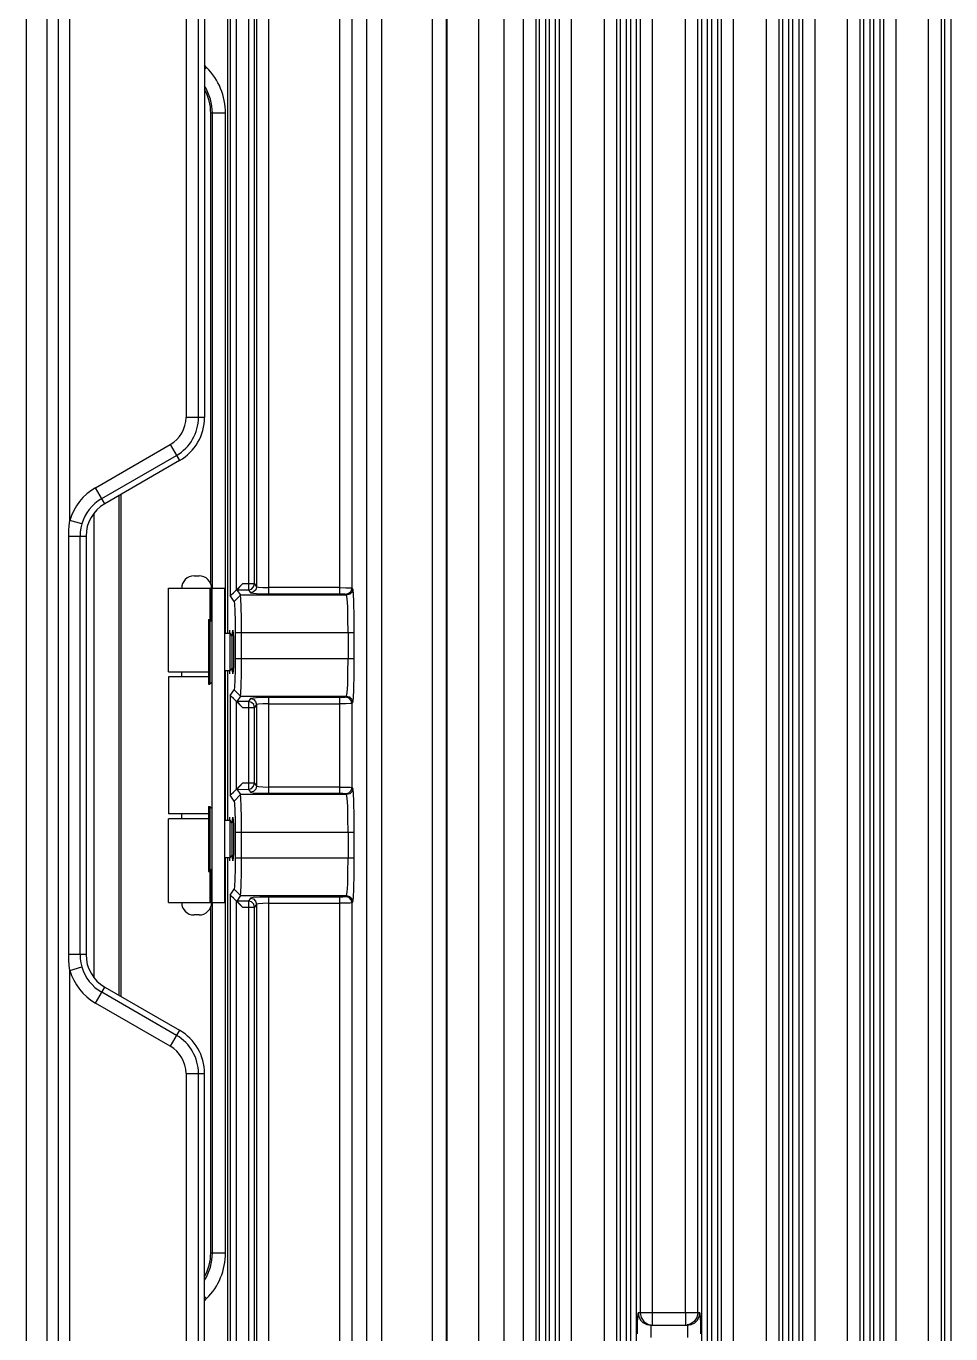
# Model space of a CAD drawing. Header units: millimetres. Extents: x -3132 to 28633, y 682 to 5849.
# Drawn here: x 23736.6 to 23810.7, y 2658.5 to 2763.4 of the extents above; entities that cross this region are included whole.
import ezdxf

# ---------------------------------------------------------------- set-up
doc = ezdxf.new("R2010")
doc.units = ezdxf.units.MM

# ---------------------------------------------------------------- blocks, each defined once
blk = doc.blocks.new('rtjg')
at = {"linetype": 'Continuous'}
for p, q in [((18416.76, 2753.42), (18416.76, 1774.2)), ((18415.09, 2752.42), (18415.09, 1775.2)), ((18417.67, 1775.24), (18417.67, 2752.38)), ((18442.39, 2659.79), (18442.39, 1966.32)), ((18443.62, 1965.24), (18443.62, 2659.79)), ((18431.44, 2611.8), (18431.44, 2395.82)), ((18418.59, 2401.86), (18418.59, 2605.76)), ((18431.96, 2396.3), (18431.96, 2569.08)), ((18432.91, 2567.1), (18432.91, 2396.28)), ((18433.41, 2396.78), (18433.41, 2566.61)), ((18433.56, 2566.49), (18433.56, 2396.54)), ((18434.56, 2395.97), (18434.56, 2565.94)), ((18440.22, 2566.12), (18440.22, 2395.97)), ((18451.39, 1961.97), (18451.39, 2565.63)), ((18441.22, 2396.44), (18441.22, 2565.17)), ((18447.66, 2329.38), (18447.66, 2560.47)), ((18448.77, 2560.47), (18448.77, 2329.38)), ((18448.82, 2560.47), (18448.82, 2329.38)), ((18461.45, 2552.7), (18461.45, 2277.94)), ((18462.45, 2277.94), (18462.45, 2552.7)), ((18471.82, 2277.94), (18471.82, 2552.72)), ((18474.45, 2277.94), (18474.45, 2552.7)), ((18475.45, 2552.7), (18475.45, 2277.94)), ((18477.33, 2552.7), (18477.33, 2277.94)), ((18478.32, 2552.72), (18478.32, 2277.94)), ((18480.95, 2277.94), (18480.95, 2552.7)), ((18481.95, 2552.7), (18481.95, 2277.94)), ((18483.83, 2552.7), (18483.83, 2277.94)), ((18484.82, 2552.72), (18484.82, 2277.94)), ((18487.45, 2277.94), (18487.45, 2552.7)), ((18488.45, 2552.7), (18488.45, 2277.94)), ((18427.91, 2551.5), (18427.91, 2410.12)), ((18428.91, 2410.12), (18428.91, 2551.5)), ((18454.95, 2550.7), (18454.95, 1976.9)), ((18455.95, 2550.7), (18455.95, 1976.92)), ((18457.83, 2550.7), (18457.83, 2275.76)), ((18458.83, 2275.76), (18458.82, 2550.72)), ((18453.39, 2548.07), (18453.39, 1979.55)), ((18462.73, 2546.24), (18462.73, 2282.63)), ((18463.23, 2282.63), (18463.23, 2546.24)), ((18463.54, 2546.24), (18463.54, 2282.63)), ((18464.04, 2282.63), (18464.04, 2546.24)), ((18469.23, 2546.24), (18469.23, 2282.63)), ((18469.73, 2282.63), (18469.73, 2546.24)), ((18470.04, 2546.24), (18470.04, 2282.63)), ((18470.54, 2282.63), (18470.54, 2546.24)), ((18475.73, 2546.24), (18475.73, 2282.63)), ((18476.23, 2546.24), (18476.23, 2282.63)), ((18476.54, 2546.24), (18476.54, 2282.63)), ((18477.04, 2546.24), (18477.04, 2282.63)), ((18482.23, 2546.24), (18482.23, 2282.63)), ((18482.73, 2546.24), (18482.73, 2282.63)), ((18483.04, 2546.24), (18483.04, 2282.63)), ((18483.54, 2546.24), (18483.54, 2282.63)), ((18488.73, 2546.24), (18488.73, 2282.63)), ((18489.23, 2546.24), (18489.23, 2282.63)), ((18456.23, 2544.24), (18456.23, 1983.38)), ((18456.73, 2544.24), (18456.73, 1983.38)), ((18457.04, 2544.24), (18457.04, 2275.52)), ((18457.54, 2275.52), (18457.54, 2544.24)), ((18470.83, 2491.57), (18470.83, 2336.05)), ((18467.95, 2338.31), (18467.95, 2490.31)), ((18464.33, 2489.31), (18464.33, 2338.31)), ((18465.32, 2337.31), (18465.32, 2489.31)), ((18468.95, 2338.31), (18468.95, 2489.31)), ((18431.25, 2392.81), (18431.25, 2450.51)), ((18429.39, 2444.63), (18429.39, 2410.12)), ((18429.56, 2438.18), (18429.39, 2438.36)), ((18429.39, 2438.01), (18429.56, 2438.18)), ((18429.89, 2396.75), (18429.89, 2434.51)), ((18431.08, 2434.51), (18429.89, 2434.51)), ((18430.03, 2396.41), (18430.03, 2434.51)), ((18431.08, 2392.81), (18431.08, 2434.51)), ((18429.39, 2410.12), (18427.91, 2410.12)), ((18420.65, 2404.47), (18426.65, 2407.94)), ((18421.15, 2403.61), (18427.15, 2407.07)), ((18426.65, 2407.94), (18427.39, 2406.65)), ((18427.39, 2406.65), (18421.39, 2403.19)), ((18421.39, 2403.19), (18420.65, 2404.47)), ((18422.67, 2403.93), (18422.67, 2363.69)), ((18422.53, 2403.85), (18422.53, 2363.77)), ((18419.55, 2401.58), (18418.59, 2401.86)), ((18420.53, 2365.2), (18420.53, 2402.42)), ((18418.5, 2367.03), (18418.5, 2400.59)), ((18418.5, 2400.59), (18419.89, 2400.59)), ((18419.41, 2367.03), (18419.41, 2400.59)), ((18419.89, 2400.59), (18419.89, 2367.03)), ((18428.56, 2397.41), (18428.96, 2397.41)), ((18431.96, 2396.3), (18432.44, 2396.78)), ((18433.41, 2396.78), (18432.44, 2396.78)), ((18433.41, 2396.78), (18433.56, 2396.54)), ((18426.51, 2389.71), (18426.51, 2396.41)), ((18426.51, 2396.41), (18429.85, 2396.41)), ((18429.85, 2393.87), (18429.85, 2396.41)), ((18429.85, 2396.41), (18429.96, 2396.41)), ((18429.96, 2393.76), (18429.96, 2396.41)), ((18429.96, 2396.41), (18431.01, 2396.41)), ((18430.01, 2371.21), (18430.01, 2396.41)), ((18431.01, 2371.21), (18431.01, 2396.41)), ((18431.76, 2395.35), (18431.44, 2395.82)), ((18431.76, 2395.35), (18432.27, 2395.86)), ((18431.98, 2396.29), (18432.27, 2395.86)), ((18431.98, 2396.29), (18432.91, 2396.28)), ((18440.78, 2395.86), (18432.27, 2395.86)), ((18432.91, 2396.28), (18433.07, 2396.05)), ((18440.22, 2396.47), (18434.56, 2396.47)), ((18434.56, 2395.97), (18440.22, 2395.97)), ((18440.73, 2395.94), (18440.78, 2395.86)), ((18441.28, 2396.35), (18441.22, 2396.44)), ((18429.71, 2393.91), (18429.71, 2388.71)), ((18429.71, 2393.91), (18429.81, 2393.91)), ((18429.81, 2393.91), (18429.81, 2388.71)), ((18429.81, 2393.91), (18430.01, 2393.71)), ((18431.01, 2392.81), (18431.46, 2392.81)), ((18431.41, 2392.81), (18431.41, 2393.06)), ((18431.46, 2389.81), (18431.46, 2392.81)), ((18431.6, 2392.58), (18431.46, 2392.81)), ((18431.6, 2392.58), (18431.7, 2392.75)), ((18431.6, 2390.04), (18431.6, 2392.58)), ((18431.65, 2393.03), (18431.66, 2393.06)), ((18431.69, 2392.82), (18431.71, 2392.43)), ((18431.84, 2392.86), (18431.84, 2390.76)), ((18431.84, 2392.86), (18441.4, 2392.86)), ((18432.35, 2390.76), (18432.35, 2392.86)), ((18440.9, 2392.86), (18440.9, 2390.76)), ((18441.4, 2390.76), (18441.4, 2392.86)), ((18441.4, 2390.76), (18431.84, 2390.76)), ((18426.51, 2389.71), (18429.71, 2389.71)), ((18426.51, 2389.31), (18426.51, 2378.31)), ((18429.71, 2389.31), (18426.51, 2389.31)), ((18427.56, 2389.31), (18427.56, 2389.71)), ((18431.01, 2389.81), (18431.46, 2389.81)), ((18431.08, 2377.81), (18431.08, 2389.81)), ((18431.25, 2377.81), (18431.25, 2389.81)), ((18431.41, 2389.56), (18431.41, 2389.81)), ((18431.6, 2390.04), (18431.46, 2389.81)), ((18431.6, 2390.04), (18431.7, 2389.87)), ((18431.63, 2389.81), (18431.62, 2390)), ((18431.65, 2389.59), (18431.63, 2389.81)), ((18431.66, 2389.56), (18431.65, 2389.59)), ((18431.67, 2389.59), (18431.66, 2389.56)), ((18429.71, 2388.71), (18429.81, 2388.71)), ((18429.81, 2388.71), (18430.01, 2388.91)), ((18431.44, 2387.8), (18431.76, 2388.27)), ((18431.76, 2388.27), (18432.27, 2387.76)), ((18431.44, 2387.8), (18431.44, 2379.82)), ((18431.96, 2380.3), (18431.96, 2387.32)), ((18432.44, 2386.84), (18431.96, 2387.32)), ((18432.27, 2387.76), (18431.99, 2387.33)), ((18432.91, 2387.33), (18431.99, 2387.33)), ((18432.27, 2387.76), (18440.78, 2387.76)), ((18433.07, 2387.57), (18432.91, 2387.33)), ((18432.91, 2387.33), (18432.91, 2387.26)), ((18433.56, 2387.08), (18433.41, 2386.84)), ((18433.56, 2387.08), (18433.56, 2380.54)), ((18434.56, 2379.97), (18434.56, 2387.65)), ((18440.22, 2387.65), (18434.56, 2387.65)), ((18434.56, 2387.15), (18440.22, 2387.15)), ((18440.22, 2387.65), (18440.22, 2379.97)), ((18440.78, 2387.76), (18440.73, 2387.67)), ((18441.22, 2387.18), (18441.28, 2387.27)), ((18441.22, 2380.44), (18441.22, 2387.18)), ((18432.44, 2386.84), (18433.41, 2386.84)), ((18433.41, 2380.78), (18433.41, 2386.84)), ((18431.96, 2380.3), (18432.44, 2380.78)), ((18433.41, 2380.78), (18432.44, 2380.78)), ((18433.41, 2380.78), (18433.56, 2380.54)), ((18431.76, 2379.35), (18431.44, 2379.82)), ((18431.76, 2379.35), (18432.27, 2379.86)), ((18431.98, 2380.29), (18432.27, 2379.86)), ((18431.98, 2380.29), (18432.91, 2380.28)), ((18440.78, 2379.86), (18432.27, 2379.86)), ((18432.91, 2380.28), (18433.07, 2380.05)), ((18440.22, 2380.47), (18434.56, 2380.47)), ((18434.56, 2379.97), (18440.22, 2379.97)), ((18440.73, 2379.94), (18440.78, 2379.86)), ((18441.28, 2380.35), (18441.22, 2380.44)), ((18429.71, 2378.91), (18429.71, 2373.71)), ((18429.71, 2378.91), (18429.81, 2378.91)), ((18429.81, 2378.91), (18429.81, 2373.71)), ((18429.81, 2378.91), (18430.01, 2378.71)), ((18429.71, 2378.31), (18426.51, 2378.31)), ((18426.51, 2371.21), (18426.51, 2377.91)), ((18429.71, 2377.91), (18426.51, 2377.91)), ((18427.56, 2377.91), (18427.56, 2378.31)), ((18431.01, 2377.81), (18431.46, 2377.81)), ((18431.41, 2377.81), (18431.41, 2378.06)), ((18431.46, 2374.81), (18431.46, 2377.81)), ((18431.6, 2377.58), (18431.46, 2377.81)), ((18431.6, 2377.58), (18431.7, 2377.75)), ((18431.65, 2378.03), (18431.66, 2378.06)), ((18431.69, 2377.82), (18431.71, 2377.43)), ((18431.6, 2375.04), (18431.6, 2377.58)), ((18431.84, 2376.86), (18431.84, 2374.76)), ((18431.84, 2376.86), (18441.4, 2376.86)), ((18432.35, 2374.76), (18432.35, 2376.86)), ((18440.9, 2376.86), (18440.9, 2374.76)), ((18441.4, 2374.76), (18441.4, 2376.86)), ((18431.01, 2374.81), (18431.46, 2374.81)), ((18431.08, 2343.11), (18431.08, 2374.81)), ((18431.25, 2273.11), (18431.25, 2374.81)), ((18431.41, 2374.56), (18431.41, 2374.81)), ((18431.6, 2375.04), (18431.46, 2374.81)), ((18431.6, 2375.04), (18431.7, 2374.87)), ((18431.63, 2374.81), (18431.62, 2375)), ((18431.65, 2374.59), (18431.63, 2374.81)), ((18431.66, 2374.56), (18431.65, 2374.59)), ((18431.67, 2374.59), (18431.66, 2374.56)), ((18441.4, 2374.76), (18431.84, 2374.76)), ((18429.71, 2373.71), (18429.81, 2373.71)), ((18429.81, 2373.71), (18430.01, 2373.91)), ((18429.85, 2371.21), (18429.85, 2373.75)), ((18429.96, 2371.21), (18429.96, 2373.86)), ((18431.44, 2371.8), (18431.76, 2372.27)), ((18431.44, 2371.8), (18431.44, 2155.82)), ((18431.76, 2372.27), (18432.27, 2371.76)), ((18432.27, 2371.76), (18431.99, 2371.33)), ((18432.27, 2371.76), (18440.78, 2371.76)), ((18433.07, 2371.57), (18432.91, 2371.33)), ((18434.56, 2155.97), (18434.56, 2371.65)), ((18440.22, 2371.65), (18434.56, 2371.65)), ((18440.22, 2371.65), (18440.22, 2155.97)), ((18440.78, 2371.76), (18440.73, 2371.67)), ((18426.51, 2371.21), (18429.85, 2371.21)), ((18429.96, 2371.21), (18429.85, 2371.21)), ((18429.89, 2343.11), (18429.89, 2370.87)), ((18429.96, 2371.21), (18431.01, 2371.21)), ((18430.03, 2343.11), (18430.03, 2371.21)), ((18431.96, 2156.3), (18431.96, 2371.32)), ((18432.44, 2370.84), (18431.96, 2371.32)), ((18432.91, 2371.33), (18431.99, 2371.33)), ((18432.44, 2370.84), (18433.41, 2370.84)), ((18433.56, 2371.08), (18433.41, 2370.84)), ((18433.41, 2156.78), (18433.41, 2370.84)), ((18433.56, 2371.08), (18433.56, 2156.54)), ((18434.56, 2371.15), (18440.22, 2371.15)), ((18441.22, 2371.18), (18441.28, 2371.27)), ((18441.22, 2156.44), (18441.22, 2371.18)), ((18428.96, 2370.21), (18428.56, 2370.21)), ((18419.89, 2367.03), (18418.5, 2367.03)), ((18418.59, 2365.76), (18419.55, 2366.04)), ((18418.59, 2161.86), (18418.59, 2365.76)), ((18420.65, 2363.14), (18421.39, 2364.43)), ((18427.15, 2360.55), (18421.15, 2364.01)), ((18421.39, 2364.43), (18427.39, 2360.96)), ((18426.65, 2359.68), (18420.65, 2363.14)), ((18427.39, 2360.96), (18426.65, 2359.68)), ((18427.91, 2357.5), (18427.91, 2170.12)), ((18427.91, 2357.5), (18429.39, 2357.5)), ((18428.91, 2170.12), (18428.91, 2357.5)), ((18429.39, 2278.99), (18429.39, 2357.5)), ((18429.89, 2343.11), (18431.08, 2343.11)), ((18429.56, 2339.44), (18429.39, 2339.61)), ((18429.39, 2339.26), (18429.56, 2339.44)), ((18464.14, 2337.91), (18464.17, 2338.31)), ((18469.11, 2338.31), (18464.17, 2338.31)), ((18464.94, 2337.39), (18465.18, 2337.34)), ((18465.17, 2337.31), (18465.17, 2336.31)), ((18465.17, 2337.31), (18468.11, 2337.31)), ((18467.95, 2337.39), (18467.95, 2337.31)), ((18468.33, 2337.39), (18468.1, 2337.34)), ((18468.11, 2337.31), (18468.11, 2336.31)), ((18469.17, 2337.04), (18469.17, 2336.62))]:
    blk.add_line(p, q, dxfattribs=at)
for points in [[(18418.5, 2400.59), (18418.51, 2401.02), (18418.54, 2401.45), (18418.59, 2401.86)], [(18419.55, 2401.58), (18419.47, 2401.25), (18419.42, 2400.92), (18419.41, 2400.59)], [(18432.44, 2396.78), (18432.22, 2396.55), (18432.05, 2396.37), (18431.98, 2396.28)], [(18432.91, 2396.28), (18433.15, 2396.35), (18433.33, 2396.53), (18433.41, 2396.78)], [(18433.56, 2396.54), (18433.5, 2396.3), (18433.32, 2396.12), (18433.07, 2396.05)], [(18433.56, 2396.54), (18433.71, 2396.51), (18434.07, 2396.48), (18434.56, 2396.47)], [(18431.44, 2395.82), (18431.53, 2395.89), (18431.71, 2396.06), (18431.96, 2396.3)], [(18432.35, 2392.86), (18432.35, 2394), (18432.33, 2394.93), (18432.3, 2395.58), (18432.27, 2395.86)], [(18433.07, 2396.05), (18433.28, 2396.01), (18433.83, 2395.98), (18434.56, 2395.97)], [(18440.22, 2396.47), (18440.71, 2396.46), (18441.08, 2396.45), (18441.22, 2396.44)], [(18440.22, 2395.97), (18440.47, 2395.97), (18440.65, 2395.96), (18440.73, 2395.94)], [(18440.73, 2395.94), (18440.97, 2396.01), (18441.15, 2396.19), (18441.22, 2396.44)], [(18441.28, 2396.35), (18441.22, 2396.11), (18441.04, 2395.93), (18440.78, 2395.86)], [(18440.9, 2392.86), (18440.89, 2393.97), (18440.87, 2394.92), (18440.83, 2395.58), (18440.78, 2395.86)], [(18441.4, 2392.86), (18441.39, 2394.14), (18441.36, 2395.26), (18441.33, 2396.04), (18441.28, 2396.35)], [(18431.76, 2395.35), (18431.79, 2395.15), (18431.82, 2394.59), (18431.84, 2393.77), (18431.84, 2392.86)], [(18431.62, 2392.57), (18431.63, 2392.83), (18431.65, 2393.03)], [(18431.66, 2393.06), (18431.67, 2393.03), (18431.69, 2392.82)], [(18431.71, 2392.43), (18431.72, 2391.89), (18431.72, 2391.31)], [(18431.72, 2391.31), (18431.72, 2390.71), (18431.71, 2390.18)], [(18431.84, 2390.76), (18431.84, 2389.88), (18431.82, 2389.07), (18431.79, 2388.49), (18431.76, 2388.27)], [(18432.27, 2387.76), (18432.3, 2388), (18432.33, 2388.62), (18432.35, 2389.58), (18432.35, 2390.76)], [(18440.78, 2387.76), (18440.83, 2388.03), (18440.87, 2388.69), (18440.89, 2389.65), (18440.9, 2390.76)], [(18441.28, 2387.27), (18441.33, 2387.58), (18441.36, 2388.34), (18441.39, 2389.46), (18441.4, 2390.76)], [(18431.71, 2390.18), (18431.69, 2389.79), (18431.67, 2389.59)], [(18431.96, 2387.32), (18431.71, 2387.56), (18431.53, 2387.73), (18431.44, 2387.8)], [(18431.99, 2387.33), (18432.05, 2387.25), (18432.22, 2387.07), (18432.44, 2386.84)], [(18433.41, 2386.84), (18433.34, 2387.08), (18433.16, 2387.26), (18432.91, 2387.33)], [(18432.91, 2387.26), (18432.91, 2380.36), (18432.91, 2380.28)], [(18434.56, 2387.65), (18433.83, 2387.64), (18433.28, 2387.61), (18433.07, 2387.57)], [(18433.07, 2387.57), (18433.31, 2387.51), (18433.49, 2387.33), (18433.56, 2387.08)], [(18434.56, 2387.15), (18434.07, 2387.14), (18433.71, 2387.11), (18433.56, 2387.08)], [(18440.73, 2387.67), (18440.65, 2387.66), (18440.47, 2387.65), (18440.22, 2387.65)], [(18441.22, 2387.18), (18441.08, 2387.16), (18440.71, 2387.15), (18440.22, 2387.15)], [(18441.22, 2387.18), (18441.16, 2387.42), (18440.98, 2387.6), (18440.73, 2387.67)], [(18440.78, 2387.76), (18441.03, 2387.7), (18441.21, 2387.52), (18441.28, 2387.27)], [(18432.44, 2380.78), (18432.22, 2380.55), (18432.05, 2380.37), (18431.98, 2380.28)], [(18432.91, 2380.28), (18433.15, 2380.35), (18433.33, 2380.53), (18433.41, 2380.78)], [(18431.44, 2379.82), (18431.53, 2379.89), (18431.71, 2380.06), (18431.96, 2380.3)], [(18432.35, 2376.86), (18432.35, 2378), (18432.33, 2378.93), (18432.3, 2379.58), (18432.27, 2379.86)], [(18433.56, 2380.54), (18433.5, 2380.3), (18433.32, 2380.12), (18433.07, 2380.05)], [(18433.07, 2380.05), (18433.28, 2380.01), (18433.83, 2379.98), (18434.56, 2379.97)], [(18433.56, 2380.54), (18433.71, 2380.51), (18434.07, 2380.48), (18434.56, 2380.47)], [(18440.22, 2380.47), (18440.71, 2380.46), (18441.08, 2380.45), (18441.22, 2380.44)], [(18440.22, 2379.97), (18440.47, 2379.97), (18440.65, 2379.96), (18440.73, 2379.94)], [(18440.73, 2379.94), (18440.97, 2380.01), (18441.15, 2380.19), (18441.22, 2380.44)], [(18441.28, 2380.35), (18441.22, 2380.11), (18441.04, 2379.93), (18440.78, 2379.86)], [(18440.9, 2376.86), (18440.89, 2377.97), (18440.87, 2378.92), (18440.83, 2379.58), (18440.78, 2379.86)], [(18441.4, 2376.86), (18441.39, 2378.14), (18441.36, 2379.26), (18441.33, 2380.04), (18441.28, 2380.35)], [(18431.76, 2379.35), (18431.79, 2379.15), (18431.82, 2378.59), (18431.84, 2377.77), (18431.84, 2376.86)], [(18431.62, 2377.57), (18431.63, 2377.83), (18431.65, 2378.03)], [(18431.66, 2378.06), (18431.67, 2378.03), (18431.69, 2377.82)], [(18431.71, 2377.43), (18431.72, 2376.89), (18431.72, 2376.31)], [(18431.72, 2376.31), (18431.72, 2375.71), (18431.71, 2375.18)], [(18431.71, 2375.18), (18431.69, 2374.79), (18431.67, 2374.59)], [(18431.84, 2374.76), (18431.84, 2373.88), (18431.82, 2373.07), (18431.79, 2372.49), (18431.76, 2372.27)], [(18432.27, 2371.76), (18432.3, 2372), (18432.33, 2372.62), (18432.35, 2373.58), (18432.35, 2374.76)], [(18440.78, 2371.76), (18440.83, 2372.03), (18440.87, 2372.69), (18440.89, 2373.65), (18440.9, 2374.76)], [(18441.28, 2371.27), (18441.33, 2371.58), (18441.36, 2372.34), (18441.39, 2373.46), (18441.4, 2374.76)], [(18431.96, 2371.32), (18431.71, 2371.56), (18431.53, 2371.73), (18431.44, 2371.8)], [(18434.56, 2371.65), (18433.83, 2371.64), (18433.28, 2371.61), (18433.07, 2371.57)], [(18433.07, 2371.57), (18433.31, 2371.51), (18433.49, 2371.33), (18433.56, 2371.08)], [(18440.73, 2371.67), (18440.65, 2371.66), (18440.47, 2371.65), (18440.22, 2371.65)], [(18441.22, 2371.18), (18441.16, 2371.42), (18440.98, 2371.6), (18440.73, 2371.67)], [(18440.78, 2371.76), (18441.03, 2371.7), (18441.21, 2371.52), (18441.28, 2371.27)], [(18431.99, 2371.33), (18432.05, 2371.25), (18432.22, 2371.07), (18432.44, 2370.84)], [(18432.91, 2371.33), (18432.91, 2156.36), (18432.91, 2156.28)], [(18433.41, 2370.84), (18433.34, 2371.08), (18433.16, 2371.26), (18432.91, 2371.33)], [(18434.56, 2371.15), (18434.07, 2371.14), (18433.71, 2371.11), (18433.56, 2371.08)], [(18441.22, 2371.18), (18441.08, 2371.16), (18440.71, 2371.15), (18440.22, 2371.15)], [(18418.59, 2365.76), (18418.54, 2366.17), (18418.51, 2366.6), (18418.5, 2367.03)], [(18419.41, 2367.03), (18419.42, 2366.7), (18419.47, 2366.37), (18419.55, 2366.04)], [(18464.11, 2336.62), (18464.11, 2337.05), (18464.12, 2337.49), (18464.14, 2337.91)], [(18464.17, 2338.31), (18464.21, 2338), (18464.36, 2337.72), (18464.54, 2337.53)], [(18464.33, 2338.31), (18464.4, 2337.93), (18464.62, 2337.61), (18464.94, 2337.39)], [(18467.95, 2338.31), (18467.95, 2337.93), (18467.95, 2337.39)], [(18468.95, 2338.31), (18468.87, 2337.93), (18468.65, 2337.6), (18468.33, 2337.39)], [(18468.74, 2337.53), (18468.92, 2337.72), (18469.06, 2338), (18469.11, 2338.31)], [(18469.11, 2338.31), (18469.14, 2337.9), (18469.15, 2337.48), (18469.17, 2337.04)], [(18464.54, 2337.53), (18464.58, 2337.5), (18464.86, 2337.36), (18465.17, 2337.31)], [(18468.11, 2337.31), (18468.42, 2337.36), (18468.7, 2337.5), (18468.74, 2337.53)]]:
    blk.add_lwpolyline(points, dxfattribs=at)
for centre, radius, start, end in [((18425.89, 2434.51), 5.19, 0, 45), ((18425.89, 2434.51), 4.13, 0, 31.9695), ((18425.89, 2434.51), 4, 0, 28.8834), ((18425.39, 2410.12), 2.52, 300, 0), ((18425.39, 2410.12), 3.52, 300, 0), ((18425.39, 2410.12), 4, 300, 0), ((18422.89, 2400.59), 4.48, 120, 163.5936), ((18422.89, 2400.59), 3.48, 120, 163.5936), ((18422.89, 2400.59), 3, 120, 180), ((18428.56, 2396.41), 1, 90, 180), ((18428.96, 2396.41), 1, 0, 90), ((18428.56, 2371.21), 1, 180, 270), ((18428.96, 2371.21), 1, 270, 0), ((18422.89, 2367.03), 3, 180, 240), ((18422.89, 2367.03), 4.48, 196.4064, 240), ((18422.89, 2367.03), 3.48, 196.4064, 240), ((18425.39, 2357.5), 4, 0, 60), ((18425.39, 2357.5), 3.52, 0, 60), ((18425.39, 2357.5), 2.52, 0, 60), ((18425.89, 2343.11), 4.13, 328.0306, 360), ((18425.89, 2343.11), 4, 331.1166, 0), ((18425.89, 2343.11), 5.19, 315, 360)]:
    blk.add_arc(centre, radius, start, end, dxfattribs=at)
blk = doc.blocks.new('*U107')
blk.add_blockref('rtjg', (-18489.39, -2267.31))
blk = doc.blocks.new('*U108')
at = {"color": 0, "linetype": 'ByBlock', "lineweight": -2, "transparency": 16777216}
blk.add_blockref('*U107', (500, 0), dxfattribs=at)

msp = doc.modelspace()

# ---------------------------------------------------------------- block references
msp.add_blockref('*U108', (23310.901, 2589.228))

doc.saveas('drawing.dxf')
